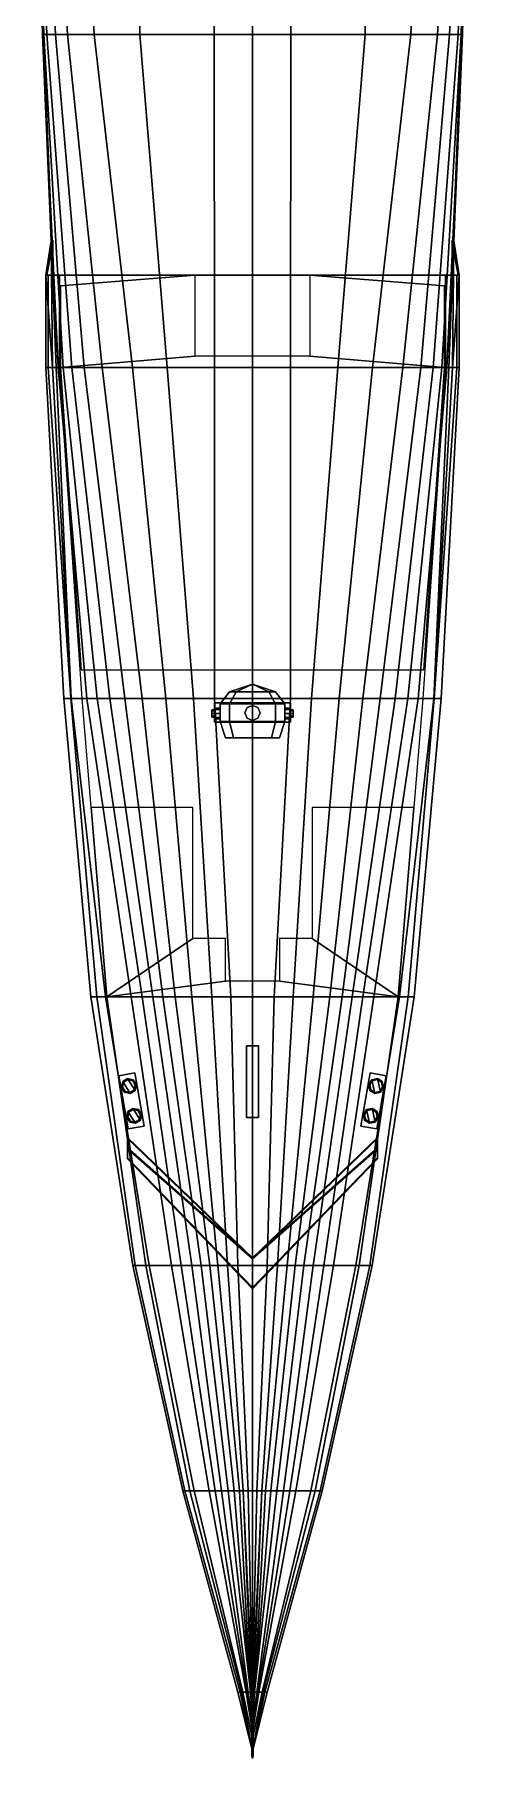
# Model space of a CAD drawing. Extents: x -4 to 4, y -37.4 to 37.8.
# Drawn here: x -4.03 to 4.03, y -37.42 to -5.53 of the extents above; entities that cross this region are included whole.
import ezdxf

# ---------------------------------------------------------------- set-up
doc = ezdxf.new("R2010")
doc.units = 0
doc.layers.get('0').update_dxf_attribs({"linetype": 'CONTINUOUS'})

msp = doc.modelspace()

# ---------------------------------------------------------------- linework, layer by layer
for points in [[(-3.95, 0.55, -0.61), (-3.64, -5.53, -0.61), (-3.8, -5.53), (-4.03, 0.55)], [(-4.03, 0.55), (-3.8, -5.53), (-3.86, -5.53, 0.61), (-4.03, 0.55, 0.61)], [(-4.03, 0.55, 0.61), (-3.86, -5.53, 0.61), (-3.88, -5.53, 1.22), (-4.03, 0.55, 1.22)], [(-4.03, 0.55, 1.22), (-3.88, -5.53, 1.22), (-3.88, -5.53, 1.65), (-4, 0.55, 1.65)], [(-4, 0.55, 1.65), (-3.88, -5.53, 1.65), (-3.86, -5.53, 1.71), (-3.98, 0.55, 1.71)], [(-3.78, 0.55, -1.23), (-3.42, -5.53, -1.23), (-3.64, -5.53, -0.61), (-3.95, 0.55, -0.61)], [(-3.26, 0.55, -1.82), (-2.93, -5.53, -1.82), (-3.42, -5.53, -1.23), (-3.78, 0.55, -1.23)], [(-2.15, 0.55, -2.23), (-2.08, -5.53, -2.23), (-2.93, -5.53, -1.82), (-3.26, 0.55, -1.82)], [(-0.71, 0.55, -2.49), (-0.71, -5.53, -2.53), (-2.08, -5.53, -2.23), (-2.15, 0.55, -2.23)], [(0, 0.55, -2.62), (0, -5.53, -2.62), (-0.71, -5.53, -2.53), (-0.71, 0.55, -2.49)], [(0.71, -5.53, -2.53), (0, -5.53, -2.62), (0, 0.55, -2.62), (0.71, 0.55, -2.49)], [(2.08, -5.53, -2.23), (0.71, -5.53, -2.53), (0.71, 0.55, -2.49), (2.15, 0.55, -2.23)], [(2.93, -5.53, -1.82), (2.08, -5.53, -2.23), (2.15, 0.55, -2.23), (3.26, 0.55, -1.82)], [(3.42, -5.53, -1.23), (2.93, -5.53, -1.82), (3.26, 0.55, -1.82), (3.78, 0.55, -1.23)], [(3.64, -5.53, -0.61), (3.42, -5.53, -1.23), (3.78, 0.55, -1.23), (3.95, 0.55, -0.61)], [(3.8, -5.53), (3.64, -5.53, -0.61), (3.95, 0.55, -0.61), (4.03, 0.55)], [(3.86, -5.53, 0.61), (3.8, -5.53), (4.03, 0.55), (4.03, 0.55, 0.61)], [(3.88, -5.53, 1.22), (3.86, -5.53, 0.61), (4.03, 0.55, 0.61), (4.03, 0.55, 1.22)], [(3.86, -5.53, 1.71), (3.88, -5.53, 1.65), (4, 0.55, 1.65), (3.98, 0.55, 1.71)], [(3.88, -5.53, 1.65), (3.88, -5.53, 1.22), (4.03, 0.55, 1.22), (4, 0.55, 1.65)], [(-3.88, -5.53, 1.65), (-3.88, -5.53, 1.22), (-3.59, -11.69, 1.22), (-3.724, -9.35, 1.65)], [(-3.88, -5.53, 1.22), (-3.86, -5.53, 0.61), (-3.5, -11.69, 0.61), (-3.59, -11.69, 1.22)], [(-3.88, -5.53, 1.65), (-3.724, -9.35, 1.65), (-3.704, -9.35, 1.71), (-3.86, -5.53, 1.71)], [(-3.86, -5.53, 0.61), (-3.8, -5.53), (-3.34, -11.69), (-3.5, -11.69, 0.61)], [(-3.8, -5.53), (-3.64, -5.53, -0.61), (-3.11, -11.69, -0.61), (-3.34, -11.69)], [(-3.64, -5.53, -0.61), (-3.42, -5.53, -1.23), (-2.78, -11.69, -1.23), (-3.11, -11.69, -0.61)], [(-3.42, -5.53, -1.23), (-2.93, -5.53, -1.82), (-2.22, -11.69, -1.82), (-2.78, -11.69, -1.23)], [(-2.93, -5.53, -1.82), (-2.08, -5.53, -2.23), (-1.58, -11.69, -2.23), (-2.22, -11.69, -1.82)], [(-2.08, -5.53, -2.23), (-0.71, -5.53, -2.53), (-0.7, -11.69, -2.53), (-1.58, -11.69, -2.23)], [(-0.71, -5.53, -2.53), (0, -5.53, -2.62), (0, -11.69, -2.62), (-0.7, -11.69, -2.53)], [(0, -11.69, -2.62), (0, -5.53, -2.62), (0.71, -5.53, -2.53), (0.7, -11.69, -2.53)], [(0.7, -11.69, -2.53), (0.71, -5.53, -2.53), (2.08, -5.53, -2.23), (1.58, -11.69, -2.23)], [(1.58, -11.69, -2.23), (2.08, -5.53, -2.23), (2.93, -5.53, -1.82), (2.22, -11.69, -1.82)], [(2.22, -11.69, -1.82), (2.93, -5.53, -1.82), (3.42, -5.53, -1.23), (2.78, -11.69, -1.23)], [(2.78, -11.69, -1.23), (3.42, -5.53, -1.23), (3.64, -5.53, -0.61), (3.11, -11.69, -0.61)], [(3.11, -11.69, -0.61), (3.64, -5.53, -0.61), (3.8, -5.53), (3.34, -11.69)], [(3.34, -11.69), (3.8, -5.53), (3.86, -5.53, 0.61), (3.5, -11.69, 0.61)], [(3.5, -11.69, 0.61), (3.86, -5.53, 0.61), (3.88, -5.53, 1.22), (3.59, -11.69, 1.22)], [(3.59, -11.69, 1.22), (3.88, -5.53, 1.22), (3.88, -5.53, 1.65), (3.724, -9.35, 1.65)], [(3.704, -9.35, 1.71), (3.724, -9.35, 1.65), (3.88, -5.53, 1.65), (3.86, -5.53, 1.71)], [(-3.724, -9.35, 1.65), (-3.82, -9.98, 3.13), (-3.82, -9.98, 3.13), (-3.704, -9.35, 1.71)], [(-3.724, -9.35, 1.65), (-3.7, -11.69, 2.45), (-3.7, -11.69, 2.45), (-3.82, -9.98, 3.13)], [(-3.704, -9.35, 1.71), (-3.82, -9.98, 3.13), (-3.8, -9.98, 3.13), (-3.684, -9.35, 1.71)], [(-3.684, -9.35, 1.71), (-3.684, -9.35, 1.71), (-3.8, -9.98, 3.13), (-3.684, -9.98, 1.71)], [(-3.724, -9.35, 1.65), (-3.59, -11.69, 1.22), (-3.59, -11.69, 1.22), (-3.628, -11.69, 1.65)], [(-3.628, -11.69, 1.65), (-3.7, -11.69, 2.45), (-3.7, -11.69, 2.45), (-3.724, -9.35, 1.65)], [(3.59, -11.69, 1.22), (3.59, -11.69, 1.22), (3.724, -9.35, 1.65), (3.628, -11.69, 1.65)], [(3.628, -11.69, 1.65), (3.628, -11.69, 1.65), (3.724, -9.35, 1.65), (3.7, -11.69, 2.45)], [(3.684, -9.35, 1.71), (3.8, -9.98, 3.13), (3.82, -9.98, 3.13), (3.704, -9.35, 1.71)], [(3.684, -9.98, 1.71), (3.8, -9.98, 3.13), (3.684, -9.35, 1.71)], [(3.724, -9.35, 1.65), (3.724, -9.35, 1.65), (3.82, -9.98, 3.13), (3.7, -11.69, 2.45)], [(3.82, -9.98, 3.13), (3.82, -9.98, 3.13), (3.724, -9.35, 1.65), (3.704, -9.35, 1.71)], [(-3.82, -9.98, 3.13), (-3.7, -11.69, 2.45), (-3.7, -11.69, 2.45), (-3.82, -11.69, 3.13)], [(-3.78, -11.69, 3.28), (-3.78, -9.98, 3.28), (-3.82, -9.98, 3.13), (-3.82, -11.69, 3.13)], [(-3.78, -9.98, 3.28), (-3.8, -9.98, 3.13), (-3.82, -9.98, 3.13), (-3.78, -9.98, 3.28)], [(3.8, -9.98, 3.13), (-3.8, -9.98, 3.13), (-3.78, -9.98, 3.28), (3.78, -9.98, 3.28)], [(-3.684, -9.98, 1.71), (-3.8, -9.98, 3.13), (-2, -9.98, 2.81), (-2, -9.98, 1.71)], [(-2, -9.98, 2.81), (-3.8, -9.98, 3.13), (3.8, -9.98, 3.13), (2, -9.98, 2.81)], [(-3.57, -11.69, 3.45), (-3.57, -9.98, 3.45), (-3.78, -9.98, 3.28), (-3.78, -11.69, 3.28)], [(3.78, -9.98, 3.28), (-3.78, -9.98, 3.28), (0, -9.98, 3.5), (3.57, -9.98, 3.45)], [(0, -9.98, 3.5), (-3.78, -9.98, 3.28), (-3.57, -9.98, 3.45), (0, -9.98, 3.5)], [(-3.55, -10.18, 3.45), (-1.06, -9.98, 3.485), (-3.57, -9.98, 3.45), (-3.57, -10.18, 3.45)], [(-1.06, -11.48, 3.485), (-1.06, -9.98, 3.485), (-3.55, -10.18, 3.45), (-3.55, -11.69, 3.45)], [(3.55, -11.69, 3.45), (3.55, -10.18, 3.45), (1.06, -9.98, 3.485), (1.06, -11.48, 3.485)], [(3.57, -10.18, 3.45), (3.57, -9.98, 3.45), (1.06, -9.98, 3.485), (3.55, -10.18, 3.45)], [(2, -9.98, 1.71), (2, -9.98, 2.81), (3.8, -9.98, 3.13), (3.684, -9.98, 1.71)], [(3.78, -11.69, 3.28), (3.78, -9.98, 3.28), (3.57, -9.98, 3.45), (3.57, -11.69, 3.45)], [(3.82, -9.98, 3.13), (3.82, -9.98, 3.13), (3.82, -11.69, 3.13), (3.7, -11.69, 2.45)], [(3.82, -11.69, 3.13), (3.82, -9.98, 3.13), (3.78, -9.98, 3.28), (3.78, -11.69, 3.28)], [(3.8, -9.98, 3.13), (3.78, -9.98, 3.28), (3.78, -9.98, 3.28), (3.82, -9.98, 3.13)], [(0, -11.69, 3.5), (0, -11.48, 3.5), (-1.06, -11.48, 3.485), (-3.55, -11.69, 3.45)], [(3.55, -11.69, 3.45), (1.06, -11.48, 3.485), (0, -11.48, 3.5), (0, -11.69, 3.5)], [(-3.82, -11.69, 3.13), (-3.7, -11.69, 2.45), (-3.35, -17.81, 2.45), (-3.49, -17.81, 3.19)], [(-3.78, -11.69, 3.28), (-3.82, -11.69, 3.13), (-3.49, -17.81, 3.19), (-3.36, -17.81, 3.38)], [(-3.57, -11.69, 3.45), (-3.78, -11.69, 3.28), (-3.36, -17.81, 3.38), (-3.15, -17.81, 3.45)], [(-3.7, -11.69, 2.45), (-3.628, -11.69, 1.65), (-3.35, -17.81, 2.45)], [(-3.628, -11.69, 1.65), (-3.59, -11.69, 1.22), (-3.06, -17.81, 1.22), (-3.35, -17.81, 2.45)], [(-3.59, -11.69, 1.22), (-3.5, -11.69, 0.61), (-2.87, -17.81, 0.61), (-3.06, -17.81, 1.22)], [(0, -17.28, 3.5), (0, -11.69, 3.5), (-3.55, -11.69, 3.45), (-3.166, -17.28, 3.45)], [(-3.5, -11.69, 0.61), (-3.34, -11.69), (-2.64, -17.81), (-2.87, -17.81, 0.61)], [(-3.34, -11.69), (-3.11, -11.69, -0.61), (-2.36, -17.81, -0.61), (-2.64, -17.81)], [(-3.11, -11.69, -0.61), (-2.78, -11.69, -1.23), (-2.04, -17.81, -1.23), (-2.36, -17.81, -0.61)], [(-2.78, -11.69, -1.23), (-2.22, -11.69, -1.82), (-1.6, -17.81, -1.82), (-2.04, -17.81, -1.23)], [(-2.22, -11.69, -1.82), (-1.58, -11.69, -2.23), (-1.09, -17.81, -2.23), (-1.6, -17.81, -1.82)], [(-1.58, -11.69, -2.23), (-0.7, -11.69, -2.53), (-0.7, -17.81, -2.43), (-1.09, -17.81, -2.23)], [(-0.7, -11.69, -2.53), (0, -11.69, -2.62), (0, -17.81, -2.62), (-0.7, -17.81, -2.43)], [(0, -17.81, -2.62), (0, -11.69, -2.62), (0.7, -11.69, -2.53), (0.7, -17.81, -2.43)], [(3.166, -17.28, 3.45), (3.55, -11.69, 3.45), (0, -11.69, 3.5), (0, -17.28, 3.5)], [(0.7, -17.81, -2.43), (0.7, -11.69, -2.53), (1.58, -11.69, -2.23), (1.09, -17.81, -2.23)], [(1.09, -17.81, -2.23), (1.58, -11.69, -2.23), (2.22, -11.69, -1.82), (1.6, -17.81, -1.82)], [(1.6, -17.81, -1.82), (2.22, -11.69, -1.82), (2.78, -11.69, -1.23), (2.04, -17.81, -1.23)], [(2.04, -17.81, -1.23), (2.78, -11.69, -1.23), (3.11, -11.69, -0.61), (2.36, -17.81, -0.61)], [(2.36, -17.81, -0.61), (3.11, -11.69, -0.61), (3.34, -11.69), (2.64, -17.81)], [(2.64, -17.81), (3.34, -11.69), (3.5, -11.69, 0.61), (2.87, -17.81, 0.61)], [(2.87, -17.81, 0.61), (3.5, -11.69, 0.61), (3.59, -11.69, 1.22), (3.06, -17.81, 1.22)], [(3.06, -17.81, 1.22), (3.59, -11.69, 1.22), (3.628, -11.69, 1.65), (3.35, -17.81, 2.45)], [(3.36, -17.81, 3.38), (3.78, -11.69, 3.28), (3.57, -11.69, 3.45), (3.15, -17.81, 3.45)], [(3.35, -17.81, 2.45), (3.628, -11.69, 1.65), (3.7, -11.69, 2.45), (3.35, -17.81, 2.45)], [(3.35, -17.81, 2.45), (3.7, -11.69, 2.45), (3.82, -11.69, 3.13), (3.49, -17.81, 3.19)], [(3.49, -17.81, 3.19), (3.82, -11.69, 3.13), (3.78, -11.69, 3.28), (3.36, -17.81, 3.38)], [(-3.35, -17.81, 2.45), (-2.72, -23.33, 2.45), (-2.99, -23.33, 3.23), (-3.49, -17.81, 3.19)], [(-3.49, -17.81, 3.19), (-2.99, -23.33, 3.23), (-2.88, -23.33, 3.38), (-3.36, -17.81, 3.38)], [(-3.36, -17.81, 3.38), (-2.88, -23.33, 3.38), (-2.69, -23.33, 3.46), (-3.15, -17.81, 3.45)], [(-3.06, -17.81, 1.22), (-2.24, -23.33, 1.22), (-2.72, -23.33, 2.45), (-3.35, -17.81, 2.45)], [(-2.87, -17.81, 0.61), (-2.04, -23.33, 0.61), (-2.24, -23.33, 1.22), (-3.06, -17.81, 1.22)], [(-2.64, -17.81), (-1.84, -23.33), (-2.04, -23.33, 0.61), (-2.87, -17.81, 0.61)], [(-2.36, -17.81, -0.61), (-1.66, -23.33, -0.61), (-1.84, -23.33), (-2.64, -17.81)], [(-2.04, -17.81, -1.23), (-1.43, -23.33, -1.23), (-1.66, -23.33, -0.61), (-2.36, -17.81, -0.61)], [(-1.6, -17.81, -1.82), (-1.12, -23.33, -1.82), (-1.43, -23.33, -1.23), (-2.04, -17.81, -1.23)], [(-1.09, -17.81, -2.23), (-0.75, -23.33, -2.23), (-1.12, -23.33, -1.82), (-1.6, -17.81, -1.82)], [(-0.7, -17.81, -2.43), (-0.4, -23.33, -2.43), (-0.75, -23.33, -2.23), (-1.09, -17.81, -2.23)], [(0, -17.81, -2.62), (0, -23.33, -2.62), (-0.4, -23.33, -2.43), (-0.7, -17.81, -2.43)], [(-0.424, -17.69, 11.72), (-0.6, -17.91, 11.72), (-0.424, -17.91, 12.144), (-0.3, -17.69, 12.02)], [(-0.3, -17.69, 11.42), (-0.424, -17.91, 11.296), (-0.6, -17.91, 11.72), (-0.424, -17.69, 11.72)], [(0, -17.55, 11.72), (-0.424, -17.69, 11.72), (-0.3, -17.69, 12.02), (0, -17.55, 11.72)], [(0, -17.55, 11.72), (-0.3, -17.69, 11.42), (-0.424, -17.69, 11.72), (0, -17.55, 11.72)], [(0, -17.69, 11.296), (0, -17.91, 11.12), (-0.424, -17.91, 11.296), (-0.3, -17.69, 11.42)], [(-0.3, -17.69, 12.02), (-0.424, -17.91, 12.144), (0, -17.91, 12.32), (0, -17.69, 12.144)], [(0, -17.55, 11.72), (-0.3, -17.69, 12.02), (0, -17.69, 12.144), (0, -17.55, 11.72)], [(0, -17.55, 11.72), (0, -17.69, 11.296), (-0.3, -17.69, 11.42), (0, -17.55, 11.72)], [(0, -17.55, 11.72), (0.3, -17.69, 12.02), (0.424, -17.69, 11.72), (0, -17.55, 11.72)], [(0, -17.55, 11.72), (0, -17.69, 12.144), (0.3, -17.69, 12.02), (0, -17.55, 11.72)], [(0, -17.55, 11.72), (0.3, -17.69, 11.42), (0, -17.69, 11.296), (0, -17.55, 11.72)], [(0, -17.55, 11.72), (0.424, -17.69, 11.72), (0.3, -17.69, 11.42), (0, -17.55, 11.72)], [(0.3, -17.69, 11.42), (0.424, -17.91, 11.296), (0, -17.91, 11.12), (0, -17.69, 11.296)], [(0, -17.69, 12.144), (0, -17.91, 12.32), (0.424, -17.91, 12.144), (0.3, -17.69, 12.02)], [(0.4, -23.33, -2.43), (0, -23.33, -2.62), (0, -17.81, -2.62), (0.7, -17.81, -2.43)], [(0.3, -17.69, 12.02), (0.424, -17.91, 12.144), (0.6, -17.91, 11.72), (0.424, -17.69, 11.72)], [(0.424, -17.69, 11.72), (0.6, -17.91, 11.72), (0.424, -17.91, 11.296), (0.3, -17.69, 11.42)], [(0.75, -23.33, -2.23), (0.4, -23.33, -2.43), (0.7, -17.81, -2.43), (1.09, -17.81, -2.23)], [(1.12, -23.33, -1.82), (0.75, -23.33, -2.23), (1.09, -17.81, -2.23), (1.6, -17.81, -1.82)], [(1.43, -23.33, -1.23), (1.12, -23.33, -1.82), (1.6, -17.81, -1.82), (2.04, -17.81, -1.23)], [(1.66, -23.33, -0.61), (1.43, -23.33, -1.23), (2.04, -17.81, -1.23), (2.36, -17.81, -0.61)], [(1.84, -23.33), (1.66, -23.33, -0.61), (2.36, -17.81, -0.61), (2.64, -17.81)], [(2.04, -23.33, 0.61), (1.84, -23.33), (2.64, -17.81), (2.87, -17.81, 0.61)], [(2.24, -23.33, 1.22), (2.04, -23.33, 0.61), (2.87, -17.81, 0.61), (3.06, -17.81, 1.22)], [(2.72, -23.33, 2.45), (2.24, -23.33, 1.22), (3.06, -17.81, 1.22), (3.35, -17.81, 2.45)], [(2.69, -23.33, 3.46), (2.88, -23.33, 3.38), (3.36, -17.81, 3.38), (3.15, -17.81, 3.45)], [(2.99, -23.33, 3.23), (2.72, -23.33, 2.45), (3.35, -17.81, 2.45), (3.49, -17.81, 3.19)], [(2.88, -23.33, 3.38), (2.99, -23.33, 3.23), (3.49, -17.81, 3.19), (3.36, -17.81, 3.38)], [(-0.7, -18.041, 11.769), (-0.7, -18.02, 11.72), (-0.75, -18.02, 11.72), (-0.75, -18.041, 11.769)], [(-0.7, -18.02, 11.72), (-0.7, -18.041, 11.671), (-0.75, -18.041, 11.671), (-0.75, -18.02, 11.72)], [(-0.75, -18.09, 11.79), (-0.75, -18.041, 11.769), (-0.75, -18.02, 11.72), (-0.75, -18.139, 11.769)], [(-0.75, -18.139, 11.769), (-0.75, -18.02, 11.72), (-0.75, -18.041, 11.671), (-0.75, -18.16, 11.72)], [(-0.7, -18.09, 11.79), (-0.7, -18.041, 11.769), (-0.75, -18.041, 11.769), (-0.75, -18.09, 11.79)], [(-0.7, -18.041, 11.671), (-0.7, -18.09, 11.65), (-0.75, -18.09, 11.65), (-0.75, -18.041, 11.671)], [(-0.75, -18.16, 11.72), (-0.75, -18.041, 11.671), (-0.75, -18.09, 11.65), (-0.75, -18.139, 11.671)], [(-0.7, -18.139, 11.769), (-0.7, -18.09, 11.79), (-0.75, -18.09, 11.79), (-0.75, -18.139, 11.769)], [(-0.7, -18.09, 11.65), (-0.7, -18.139, 11.671), (-0.75, -18.139, 11.671), (-0.75, -18.09, 11.65)], [(-0.7, -18.16, 11.72), (-0.7, -18.139, 11.769), (-0.75, -18.139, 11.769), (-0.75, -18.16, 11.72)], [(-0.7, -18.139, 11.671), (-0.7, -18.16, 11.72), (-0.75, -18.16, 11.72), (-0.75, -18.139, 11.671)], [(-0.6, -17.99, 11.72), (-0.6, -17.89, 10.88), (-0.7, -17.89, 10.78), (-0.7, -17.99, 11.72)], [(-0.7, -17.99, 11.72), (-0.7, -17.89, 10.78), (-0.7, -18.25, 10.78), (-0.7, -18.19, 11.72)], [(0.7, -17.89, 10.78), (-0.7, -17.89, 10.78), (-0.6, -17.89, 10.88), (0.6, -17.89, 10.88)], [(-0.6, -18.019, 11.791), (-0.6, -17.99, 11.72), (-0.7, -17.99, 11.72), (-0.7, -18.019, 11.791)], [(-0.7, -18.019, 11.791), (-0.7, -17.99, 11.72), (-0.7, -18.02, 11.72), (-0.7, -18.041, 11.769)], [(-0.6, -18.09, 11.82), (-0.6, -18.019, 11.791), (-0.7, -18.019, 11.791), (-0.7, -18.09, 11.82)], [(-0.7, -18.09, 11.82), (-0.7, -18.019, 11.791), (-0.7, -18.041, 11.769), (-0.7, -18.09, 11.79)], [(-0.6, -18.161, 11.791), (-0.6, -18.09, 11.82), (-0.7, -18.09, 11.82), (-0.7, -18.161, 11.791)], [(-0.7, -18.161, 11.791), (-0.7, -18.09, 11.82), (-0.7, -18.09, 11.79), (-0.7, -18.139, 11.769)], [(-0.7, -18.19, 11.72), (-0.7, -18.161, 11.791), (-0.7, -18.139, 11.769), (-0.7, -18.16, 11.72)], [(-0.6, -18.19, 11.72), (-0.6, -18.161, 11.791), (-0.7, -18.161, 11.791), (-0.7, -18.19, 11.72)], [(-0.6, -18.25, 10.88), (-0.6, -17.89, 10.88), (-0.6, -17.99, 11.72), (-0.6, -18.19, 11.72)], [(0.6, -17.89, 10.88), (-0.6, -17.89, 10.88), (-0.6, -18.25, 10.88), (0.6, -18.25, 10.88)], [(-0.424, -18.24, 11.296), (-0.6, -18.24, 11.72), (-0.6, -17.91, 11.72), (-0.424, -17.91, 11.296)], [(-0.6, -18.24, 11.72), (-0.424, -18.24, 12.144), (-0.424, -17.91, 12.144), (-0.6, -17.91, 11.72)], [(0, -18.24, 11.12), (-0.424, -18.24, 11.296), (-0.424, -17.91, 11.296), (0, -17.91, 11.12)], [(-0.424, -18.24, 12.144), (0, -18.24, 12.32), (0, -17.91, 12.32), (-0.424, -17.91, 12.144)], [(-0.099, -17.981, 10.38), (-0.14, -18.08, 10.38), (-0.14, -18.08, 10.78), (-0.099, -17.981, 10.78)], [(-0.14, -18.08, 10.38), (-0.099, -18.179, 10.38), (-0.099, -18.179, 10.78), (-0.14, -18.08, 10.78)], [(0, -17.94, 10.38), (-0.099, -17.981, 10.38), (-0.099, -17.981, 10.78), (0, -17.94, 10.78)], [(0.424, -18.24, 11.296), (0, -18.24, 11.12), (0, -17.91, 11.12), (0.424, -17.91, 11.296)], [(0, -18.24, 12.32), (0.424, -18.24, 12.144), (0.424, -17.91, 12.144), (0, -17.91, 12.32)], [(0.099, -17.981, 10.38), (0, -17.94, 10.38), (0, -17.94, 10.78), (0.099, -17.981, 10.78)], [(0.14, -18.08, 10.38), (0.099, -17.981, 10.38), (0.099, -17.981, 10.78), (0.14, -18.08, 10.78)], [(0.099, -18.179, 10.38), (0.14, -18.08, 10.38), (0.14, -18.08, 10.78), (0.099, -18.179, 10.78)], [(0.6, -18.24, 11.72), (0.424, -18.24, 11.296), (0.424, -17.91, 11.296), (0.6, -17.91, 11.72)], [(0.424, -18.24, 12.144), (0.6, -18.24, 11.72), (0.6, -17.91, 11.72), (0.424, -17.91, 12.144)], [(0.6, -17.89, 10.88), (0.6, -18.25, 10.88), (0.6, -18.19, 11.72), (0.6, -17.99, 11.72)], [(0.7, -17.99, 11.72), (0.7, -17.89, 10.78), (0.6, -17.89, 10.88), (0.6, -17.99, 11.72)], [(0.6, -17.99, 11.72), (0.6, -18.019, 11.791), (0.7, -18.019, 11.791), (0.7, -17.99, 11.72)], [(0.6, -18.019, 11.791), (0.6, -18.09, 11.82), (0.7, -18.09, 11.82), (0.7, -18.019, 11.791)], [(0.6, -18.09, 11.82), (0.6, -18.161, 11.791), (0.7, -18.161, 11.791), (0.7, -18.09, 11.82)], [(0.6, -18.161, 11.791), (0.6, -18.19, 11.72), (0.7, -18.19, 11.72), (0.7, -18.161, 11.791)], [(0.7, -18.19, 11.72), (0.7, -18.25, 10.78), (0.7, -17.89, 10.78), (0.7, -17.99, 11.72)], [(0.7, -17.99, 11.72), (0.7, -18.019, 11.791), (0.7, -18.041, 11.769), (0.7, -18.02, 11.72)], [(0.7, -18.019, 11.791), (0.7, -18.09, 11.82), (0.7, -18.09, 11.79), (0.7, -18.041, 11.769)], [(0.7, -18.041, 11.671), (0.7, -18.02, 11.72), (0.75, -18.02, 11.72), (0.75, -18.041, 11.671)], [(0.7, -18.02, 11.72), (0.7, -18.041, 11.769), (0.75, -18.041, 11.769), (0.75, -18.02, 11.72)], [(0.7, -18.09, 11.65), (0.7, -18.041, 11.671), (0.75, -18.041, 11.671), (0.75, -18.09, 11.65)], [(0.7, -18.041, 11.769), (0.7, -18.09, 11.79), (0.75, -18.09, 11.79), (0.75, -18.041, 11.769)], [(0.7, -18.09, 11.82), (0.7, -18.161, 11.791), (0.7, -18.139, 11.769), (0.7, -18.09, 11.79)], [(0.7, -18.139, 11.671), (0.7, -18.09, 11.65), (0.75, -18.09, 11.65), (0.75, -18.139, 11.671)], [(0.7, -18.09, 11.79), (0.7, -18.139, 11.769), (0.75, -18.139, 11.769), (0.75, -18.09, 11.79)], [(0.7, -18.161, 11.791), (0.7, -18.19, 11.72), (0.7, -18.16, 11.72), (0.7, -18.139, 11.769)], [(0.7, -18.16, 11.72), (0.7, -18.139, 11.671), (0.75, -18.139, 11.671), (0.75, -18.16, 11.72)], [(0.7, -18.139, 11.769), (0.7, -18.16, 11.72), (0.75, -18.16, 11.72), (0.75, -18.139, 11.769)], [(0.75, -18.02, 11.72), (0.75, -18.139, 11.671), (0.75, -18.09, 11.65), (0.75, -18.041, 11.671)], [(0.75, -18.041, 11.769), (0.75, -18.16, 11.72), (0.75, -18.139, 11.671), (0.75, -18.02, 11.72)], [(0.75, -18.09, 11.79), (0.75, -18.139, 11.769), (0.75, -18.16, 11.72), (0.75, -18.041, 11.769)], [(-0.7, -18.19, 11.72), (-0.7, -18.25, 10.78), (-0.6, -18.25, 10.88), (-0.6, -18.19, 11.72)], [(0.6, -18.25, 10.88), (-0.6, -18.25, 10.88), (-0.7, -18.25, 10.78), (0.7, -18.25, 10.78)], [(-0.424, -18.24, 12.144), (-0.6, -18.24, 11.72), (-0.5, -18.54, 11.72), (-0.354, -18.54, 12.074)], [(-0.6, -18.24, 11.72), (-0.424, -18.24, 11.296), (-0.354, -18.54, 11.366), (-0.5, -18.54, 11.72)], [(-0.424, -18.24, 11.296), (0, -18.24, 11.12), (0, -18.54, 11.22), (-0.354, -18.54, 11.366)], [(0, -18.24, 12.32), (-0.424, -18.24, 12.144), (-0.354, -18.54, 12.074), (0, -18.54, 12.22)], [(-0.099, -18.179, 10.38), (0, -18.22, 10.38), (0, -18.22, 10.78), (-0.099, -18.179, 10.78)], [(0, -18.22, 10.38), (0.099, -18.179, 10.38), (0.099, -18.179, 10.78), (0, -18.22, 10.78)], [(0, -18.24, 11.12), (0.424, -18.24, 11.296), (0.354, -18.54, 11.366), (0, -18.54, 11.22)], [(0.424, -18.24, 12.144), (0, -18.24, 12.32), (0, -18.54, 12.22), (0.354, -18.54, 12.074)], [(0.6, -18.24, 11.72), (0.424, -18.24, 12.144), (0.354, -18.54, 12.074), (0.5, -18.54, 11.72)], [(0.424, -18.24, 11.296), (0.6, -18.24, 11.72), (0.5, -18.54, 11.72), (0.354, -18.54, 11.366)], [(0.6, -18.19, 11.72), (0.6, -18.25, 10.88), (0.7, -18.25, 10.78), (0.7, -18.19, 11.72)], [(0.354, -18.54, 11.366), (-0.5, -18.54, 11.72), (-0.354, -18.54, 11.366), (0, -18.54, 11.22)], [(0.5, -18.54, 11.72), (-0.354, -18.54, 12.074), (-0.5, -18.54, 11.72), (0.354, -18.54, 11.366)], [(0.354, -18.54, 12.074), (0, -18.54, 12.22), (-0.354, -18.54, 12.074), (0.5, -18.54, 11.72)], [(-2.982, -19.83, 3.45), (-2.69, -23.33, 3.46), (-1.1, -22.25, 3.482), (-1.1, -19.83, 3.482)], [(1.1, -19.83, 3.482), (1.1, -22.25, 3.482), (2.69, -23.33, 3.46), (2.982, -19.83, 3.454)], [(-1.1, -22.25, 3.482), (-2.69, -23.33, 3.46), (-0.5, -23.04, 3.492), (-0.5, -22.25, 3.492)], [(0.5, -22.25, 3.492), (0.5, -23.04, 3.492), (2.69, -23.33, 3.46), (1.1, -22.25, 3.482)], [(-0.5, -23.04, 3.492), (-2.69, -23.33, 3.46), (0, -23.33, 3.5), (0, -23.04, 3.5)], [(0, -23.04, 3.5), (0, -23.33, 3.5), (2.69, -23.33, 3.46), (0.5, -23.04, 3.492)], [(-2.99, -23.33, 3.23), (-2.72, -23.33, 2.45), (-1.91, -28.3, 2.45), (-2.21, -28.3, 3.3)], [(-2.88, -23.33, 3.38), (-2.99, -23.33, 3.23), (-2.21, -28.3, 3.3), (-2.17, -28.3, 3.38)], [(-2.69, -23.33, 3.46), (-2.88, -23.33, 3.38), (-2.17, -28.3, 3.38), (-1.97, -28.3, 3.46)], [(-2.72, -23.33, 2.45), (-2.24, -23.33, 1.22), (-1.5, -28.3, 1.22), (-1.91, -28.3, 2.45)], [(0, -28.3, 3.5), (0, -23.33, 3.5), (-2.69, -23.33, 3.46), (-1.97, -28.3, 3.46)], [(-2.24, -23.33, 1.22), (-2.04, -23.33, 0.61), (-1.32, -28.3, 0.61), (-1.5, -28.3, 1.22)], [(-2.04, -23.33, 0.61), (-1.84, -23.33), (-1.12, -28.3), (-1.32, -28.3, 0.61)], [(-1.84, -23.33), (-1.66, -23.33, -0.61), (-0.95, -28.3, -0.61), (-1.12, -28.3)], [(-1.66, -23.33, -0.61), (-1.43, -23.33, -1.23), (-0.79, -28.3, -1.23), (-0.95, -28.3, -0.61)], [(-1.43, -23.33, -1.23), (-1.12, -23.33, -1.82), (-0.64, -28.3, -1.82), (-0.79, -28.3, -1.23)], [(-1.12, -23.33, -1.82), (-0.75, -23.33, -2.23), (-0.46, -28.3, -2.23), (-0.64, -28.3, -1.82)], [(-0.75, -23.33, -2.23), (-0.4, -23.33, -2.43), (-0.27, -28.3, -2.43), (-0.46, -28.3, -2.23)], [(-0.4, -23.33, -2.43), (0, -23.33, -2.62), (0, -28.3, -2.62), (-0.27, -28.3, -2.43)], [(0, -28.3, -2.62), (0, -23.33, -2.62), (0.4, -23.33, -2.43), (0.27, -28.3, -2.43)], [(1.97, -28.3, 3.46), (2.69, -23.33, 3.46), (0, -23.33, 3.5), (0, -28.3, 3.5)], [(0.27, -28.3, -2.43), (0.4, -23.33, -2.43), (0.75, -23.33, -2.23), (0.46, -28.3, -2.23)], [(0.46, -28.3, -2.23), (0.75, -23.33, -2.23), (1.12, -23.33, -1.82), (0.64, -28.3, -1.82)], [(0.64, -28.3, -1.82), (1.12, -23.33, -1.82), (1.43, -23.33, -1.23), (0.79, -28.3, -1.23)], [(0.79, -28.3, -1.23), (1.43, -23.33, -1.23), (1.66, -23.33, -0.61), (0.95, -28.3, -0.61)], [(0.95, -28.3, -0.61), (1.66, -23.33, -0.61), (1.84, -23.33), (1.12, -28.3)], [(1.12, -28.3), (1.84, -23.33), (2.04, -23.33, 0.61), (1.32, -28.3, 0.61)], [(1.32, -28.3, 0.61), (2.04, -23.33, 0.61), (2.24, -23.33, 1.22), (1.5, -28.3, 1.22)], [(1.5, -28.3, 1.22), (2.24, -23.33, 1.22), (2.72, -23.33, 2.45), (1.91, -28.3, 2.45)], [(1.91, -28.3, 2.45), (2.72, -23.33, 2.45), (2.99, -23.33, 3.23), (2.21, -28.3, 3.3)], [(2.17, -28.3, 3.38), (2.88, -23.33, 3.38), (2.69, -23.33, 3.46), (1.97, -28.3, 3.46)], [(2.21, -28.3, 3.3), (2.99, -23.33, 3.23), (2.88, -23.33, 3.38), (2.17, -28.3, 3.38)], [(-0.11, -24.24, -3.2), (-0.11, -25.56, -3.2), (-0.11, -25.56, -2.558), (-0.11, -24.24, -2.558)], [(0.11, -24.24, -2.558), (0.11, -24.24, -3.2), (-0.11, -24.24, -3.2), (0, -24.24, -2.62)], [(0.11, -24.24, -3.2), (0.11, -25.56, -3.2), (-0.11, -25.56, -3.2), (-0.11, -24.24, -3.2)], [(-0.11, -24.24, -3.2), (-0.11, -24.24, -3.2), (-0.11, -24.24, -2.558), (0, -24.24, -2.62)], [(0.11, -25.56, -2.558), (0.11, -25.56, -3.2), (0.11, -24.24, -3.2), (0.11, -24.24, -2.558)], [(-2.175, -24.738, 3.58), (-2.175, -24.738, 3.46), (-2.47, -24.79, 3.46), (-2.47, -24.79, 3.58)], [(-2.175, -24.738, 3.46), (-2.001, -25.723, 3.46), (-2.296, -25.775, 3.46), (-2.47, -24.79, 3.46)], [(-2.47, -24.79, 3.58), (-2.296, -25.775, 3.58), (-2.001, -25.723, 3.58), (-2.175, -24.738, 3.58)], [(-2.47, -24.79, 3.46), (-2.296, -25.775, 3.46), (-2.296, -25.775, 3.58), (-2.47, -24.79, 3.58)], [(-2.169, -25.061, 3.99), (-2.308, -24.843, 3.99), (-2.399, -24.9, 3.99), (-2.26, -25.118, 3.99)], [(-2.308, -24.843, 3.95), (-2.399, -24.9, 3.95), (-2.399, -24.9, 3.99), (-2.308, -24.843, 3.99)], [(-2.305, -24.862, 3.58), (-2.382, -24.912, 3.58), (-2.382, -24.912, 3.95), (-2.305, -24.862, 3.95)], [(-2.146, -24.956, 3.99), (-2.204, -24.866, 3.99), (-2.308, -24.843, 3.99), (-2.169, -25.061, 3.99)], [(-2.204, -24.866, 3.95), (-2.308, -24.843, 3.95), (-2.308, -24.843, 3.99), (-2.204, -24.866, 3.99)], [(-2.215, -24.882, 3.58), (-2.305, -24.862, 3.58), (-2.305, -24.862, 3.95), (-2.215, -24.882, 3.95)], [(-2.146, -24.956, 3.95), (-2.204, -24.866, 3.95), (-2.204, -24.866, 3.99), (-2.146, -24.956, 3.99)], [(-2.001, -25.723, 3.58), (-2.001, -25.723, 3.46), (-2.175, -24.738, 3.46), (-2.175, -24.738, 3.58)], [(2.175, -24.738, 3.46), (2.001, -25.723, 3.46), (2.001, -25.723, 3.58), (2.175, -24.738, 3.58)], [(2.175, -24.738, 3.58), (2.001, -25.723, 3.58), (2.296, -25.775, 3.58), (2.47, -24.79, 3.58)], [(2.47, -24.79, 3.46), (2.296, -25.775, 3.46), (2.001, -25.723, 3.46), (2.175, -24.738, 3.46)], [(2.26, -25.118, 3.99), (2.204, -24.866, 3.99), (2.146, -24.956, 3.99), (2.169, -25.061, 3.99)], [(2.204, -24.866, 3.95), (2.146, -24.956, 3.95), (2.146, -24.956, 3.99), (2.204, -24.866, 3.99)], [(2.47, -24.79, 3.58), (2.47, -24.79, 3.46), (2.175, -24.738, 3.46), (2.175, -24.738, 3.58)], [(2.364, -25.095, 3.99), (2.308, -24.843, 3.99), (2.204, -24.866, 3.99), (2.26, -25.118, 3.99)], [(2.308, -24.843, 3.95), (2.204, -24.866, 3.95), (2.204, -24.866, 3.99), (2.308, -24.843, 3.99)], [(2.305, -24.862, 3.58), (2.215, -24.882, 3.58), (2.215, -24.882, 3.95), (2.305, -24.862, 3.95)], [(2.296, -25.775, 3.58), (2.296, -25.775, 3.46), (2.47, -24.79, 3.46), (2.47, -24.79, 3.58)], [(2.382, -24.912, 3.58), (2.305, -24.862, 3.58), (2.305, -24.862, 3.95), (2.382, -24.912, 3.95)], [(2.422, -25.005, 3.99), (2.399, -24.9, 3.99), (2.308, -24.843, 3.99), (2.364, -25.095, 3.99)], [(2.399, -24.9, 3.95), (2.308, -24.843, 3.95), (2.308, -24.843, 3.99), (2.399, -24.9, 3.99)], [(-2.26, -25.118, 3.99), (-2.399, -24.9, 3.99), (-2.422, -25.005, 3.99), (-2.364, -25.095, 3.99)], [(-2.399, -24.9, 3.95), (-2.422, -25.005, 3.95), (-2.422, -25.005, 3.99), (-2.399, -24.9, 3.99)], [(-2.422, -25.005, 3.95), (-2.364, -25.095, 3.95), (-2.364, -25.095, 3.99), (-2.422, -25.005, 3.99)], [(-2.382, -24.912, 3.58), (-2.402, -25.001, 3.58), (-2.402, -25.001, 3.95), (-2.382, -24.912, 3.95)], [(-2.402, -25.001, 3.58), (-2.353, -25.079, 3.58), (-2.353, -25.079, 3.95), (-2.402, -25.001, 3.95)], [(-2.364, -25.095, 3.95), (-2.26, -25.118, 3.95), (-2.26, -25.118, 3.99), (-2.364, -25.095, 3.99)], [(-2.353, -25.079, 3.58), (-2.263, -25.099, 3.58), (-2.263, -25.099, 3.95), (-2.353, -25.079, 3.95)], [(-2.263, -25.099, 3.58), (-2.186, -25.049, 3.58), (-2.186, -25.049, 3.95), (-2.263, -25.099, 3.95)], [(-2.26, -25.118, 3.95), (-2.169, -25.061, 3.95), (-2.169, -25.061, 3.99), (-2.26, -25.118, 3.99)], [(-2.166, -24.96, 3.58), (-2.215, -24.882, 3.58), (-2.215, -24.882, 3.95), (-2.166, -24.96, 3.95)], [(-2.186, -25.049, 3.58), (-2.166, -24.96, 3.58), (-2.166, -24.96, 3.95), (-2.186, -25.049, 3.95)], [(-2.169, -25.061, 3.95), (-2.146, -24.956, 3.95), (-2.146, -24.956, 3.99), (-2.169, -25.061, 3.99)], [(2.146, -24.956, 3.95), (2.169, -25.061, 3.95), (2.169, -25.061, 3.99), (2.146, -24.956, 3.99)], [(2.215, -24.882, 3.58), (2.166, -24.96, 3.58), (2.166, -24.96, 3.95), (2.215, -24.882, 3.95)], [(2.166, -24.96, 3.58), (2.186, -25.049, 3.58), (2.186, -25.049, 3.95), (2.166, -24.96, 3.95)], [(2.169, -25.061, 3.95), (2.26, -25.118, 3.95), (2.26, -25.118, 3.99), (2.169, -25.061, 3.99)], [(2.186, -25.049, 3.58), (2.263, -25.099, 3.58), (2.263, -25.099, 3.95), (2.186, -25.049, 3.95)], [(2.26, -25.118, 3.95), (2.364, -25.095, 3.95), (2.364, -25.095, 3.99), (2.26, -25.118, 3.99)], [(2.263, -25.099, 3.58), (2.353, -25.079, 3.58), (2.353, -25.079, 3.95), (2.263, -25.099, 3.95)], [(2.353, -25.079, 3.58), (2.402, -25.001, 3.58), (2.402, -25.001, 3.95), (2.353, -25.079, 3.95)], [(2.364, -25.095, 3.95), (2.422, -25.005, 3.95), (2.422, -25.005, 3.99), (2.364, -25.095, 3.99)], [(2.402, -25.001, 3.58), (2.382, -24.912, 3.58), (2.382, -24.912, 3.95), (2.402, -25.001, 3.95)], [(2.422, -25.005, 3.95), (2.399, -24.9, 3.95), (2.399, -24.9, 3.99), (2.422, -25.005, 3.99)], [(-2.302, -25.452, 3.95), (-2.325, -25.556, 3.95), (-2.325, -25.556, 3.99), (-2.302, -25.452, 3.99)], [(-2.163, -25.67, 3.99), (-2.302, -25.452, 3.99), (-2.325, -25.556, 3.99), (-2.267, -25.647, 3.99)], [(-2.285, -25.463, 3.58), (-2.305, -25.553, 3.58), (-2.305, -25.553, 3.95), (-2.285, -25.463, 3.95)], [(-2.211, -25.394, 3.95), (-2.302, -25.452, 3.95), (-2.302, -25.452, 3.99), (-2.211, -25.394, 3.99)], [(-2.072, -25.612, 3.99), (-2.211, -25.394, 3.99), (-2.302, -25.452, 3.99), (-2.163, -25.67, 3.99)], [(-2.208, -25.414, 3.58), (-2.285, -25.463, 3.58), (-2.285, -25.463, 3.95), (-2.208, -25.414, 3.95)], [(-2.107, -25.417, 3.95), (-2.211, -25.394, 3.95), (-2.211, -25.394, 3.99), (-2.107, -25.417, 3.99)], [(-2.049, -25.508, 3.99), (-2.107, -25.417, 3.99), (-2.211, -25.394, 3.99), (-2.072, -25.612, 3.99)], [(-2.118, -25.434, 3.58), (-2.208, -25.414, 3.58), (-2.208, -25.414, 3.95), (-2.118, -25.434, 3.95)], [(-2.069, -25.511, 3.58), (-2.118, -25.434, 3.58), (-2.118, -25.434, 3.95), (-2.069, -25.511, 3.95)], [(-2.049, -25.508, 3.95), (-2.107, -25.417, 3.95), (-2.107, -25.417, 3.99), (-2.049, -25.508, 3.99)], [(-2.089, -25.601, 3.58), (-2.069, -25.511, 3.58), (-2.069, -25.511, 3.95), (-2.089, -25.601, 3.95)], [(-2.072, -25.612, 3.95), (-2.049, -25.508, 3.95), (-2.049, -25.508, 3.99), (-2.072, -25.612, 3.99)], [(2.107, -25.417, 3.95), (2.049, -25.508, 3.95), (2.049, -25.508, 3.99), (2.107, -25.417, 3.99)], [(2.163, -25.67, 3.99), (2.107, -25.417, 3.99), (2.049, -25.508, 3.99), (2.072, -25.612, 3.99)], [(2.049, -25.508, 3.95), (2.072, -25.612, 3.95), (2.072, -25.612, 3.99), (2.049, -25.508, 3.99)], [(2.118, -25.434, 3.58), (2.069, -25.511, 3.58), (2.069, -25.511, 3.95), (2.118, -25.434, 3.95)], [(2.069, -25.511, 3.58), (2.089, -25.601, 3.58), (2.089, -25.601, 3.95), (2.069, -25.511, 3.95)], [(2.211, -25.394, 3.95), (2.107, -25.417, 3.95), (2.107, -25.417, 3.99), (2.211, -25.394, 3.99)], [(2.267, -25.647, 3.99), (2.211, -25.394, 3.99), (2.107, -25.417, 3.99), (2.163, -25.67, 3.99)], [(2.208, -25.414, 3.58), (2.118, -25.434, 3.58), (2.118, -25.434, 3.95), (2.208, -25.414, 3.95)], [(2.285, -25.463, 3.58), (2.208, -25.414, 3.58), (2.208, -25.414, 3.95), (2.285, -25.463, 3.95)], [(2.302, -25.452, 3.95), (2.211, -25.394, 3.95), (2.211, -25.394, 3.99), (2.302, -25.452, 3.99)], [(2.325, -25.556, 3.99), (2.302, -25.452, 3.99), (2.211, -25.394, 3.99), (2.267, -25.647, 3.99)], [(2.305, -25.553, 3.58), (2.285, -25.463, 3.58), (2.285, -25.463, 3.95), (2.305, -25.553, 3.95)], [(2.325, -25.556, 3.95), (2.302, -25.452, 3.95), (2.302, -25.452, 3.99), (2.325, -25.556, 3.99)], [(-2.325, -25.556, 3.95), (-2.267, -25.647, 3.95), (-2.267, -25.647, 3.99), (-2.325, -25.556, 3.99)], [(-2.305, -25.553, 3.58), (-2.256, -25.63, 3.58), (-2.256, -25.63, 3.95), (-2.305, -25.553, 3.95)], [(-2.296, -25.775, 3.58), (-2.296, -25.775, 3.46), (-2.001, -25.723, 3.46), (-2.001, -25.723, 3.58)], [(-2.267, -25.647, 3.95), (-2.163, -25.67, 3.95), (-2.163, -25.67, 3.99), (-2.267, -25.647, 3.99)], [(-2.256, -25.63, 3.58), (-2.166, -25.65, 3.58), (-2.166, -25.65, 3.95), (-2.256, -25.63, 3.95)], [(-2.166, -25.65, 3.58), (-2.089, -25.601, 3.58), (-2.089, -25.601, 3.95), (-2.166, -25.65, 3.95)], [(-2.163, -25.67, 3.95), (-2.072, -25.612, 3.95), (-2.072, -25.612, 3.99), (-2.163, -25.67, 3.99)], [(0, -25.56, -2.62), (-0.11, -25.56, -3.2), (0.11, -25.56, -3.2), (0.11, -25.56, -2.558)], [(-0.11, -25.56, -3.2), (-0.11, -25.56, -3.2), (0, -25.56, -2.62), (-0.11, -25.56, -2.558)], [(2.001, -25.723, 3.58), (2.001, -25.723, 3.46), (2.296, -25.775, 3.46), (2.296, -25.775, 3.58)], [(2.072, -25.612, 3.95), (2.163, -25.67, 3.95), (2.163, -25.67, 3.99), (2.072, -25.612, 3.99)], [(2.089, -25.601, 3.58), (2.166, -25.65, 3.58), (2.166, -25.65, 3.95), (2.089, -25.601, 3.95)], [(2.163, -25.67, 3.95), (2.267, -25.647, 3.95), (2.267, -25.647, 3.99), (2.163, -25.67, 3.99)], [(2.166, -25.65, 3.58), (2.256, -25.63, 3.58), (2.256, -25.63, 3.95), (2.166, -25.65, 3.95)], [(2.256, -25.63, 3.58), (2.305, -25.553, 3.58), (2.305, -25.553, 3.95), (2.256, -25.63, 3.95)], [(2.267, -25.647, 3.95), (2.325, -25.556, 3.95), (2.325, -25.556, 3.99), (2.267, -25.647, 3.99)], [(-2.313, -25.93, 3.46), (-2.31, -25.95, 3.46), (-2.31, -26.14, 3.84), (-2.31, -26.12, 3.84)], [(-2.313, -25.93, 3.46), (-2.31, -26.12, 3.84), (0, -28.16, 3.5)], [(-2.31, -26.14, 3.84), (-2.31, -25.95, 3.46), (0, -28.18, 3.5)], [(-2.31, -26.12, 3.84), (-2.31, -26.14, 3.84), (-2.31, -26.33, 3.9), (-2.31, -26.31, 3.9)], [(-2.31, -26.12, 3.84), (-2.31, -26.31, 3.9), (0, -28.71, 4.15), (0, -28.16, 3.5)], [(-2.31, -26.33, 3.9), (-2.31, -26.14, 3.84), (0, -28.18, 3.5), (0, -28.73, 4.15)], [(0, -28.16, 3.5), (0, -28.16, 3.5), (2.31, -26.12, 3.84), (2.313, -25.93, 3.46)], [(0, -28.18, 3.5), (0, -28.18, 3.5), (2.31, -25.95, 3.46), (2.31, -26.14, 3.84)], [(0, -28.16, 3.5), (0, -28.71, 4.15), (2.31, -26.31, 3.9), (2.31, -26.12, 3.84)], [(0, -28.73, 4.15), (0, -28.18, 3.5), (2.31, -26.14, 3.84), (2.31, -26.33, 3.9)], [(2.31, -26.12, 3.84), (2.31, -26.14, 3.84), (2.31, -25.95, 3.46), (2.313, -25.93, 3.46)], [(2.31, -26.31, 3.9), (2.31, -26.33, 3.9), (2.31, -26.14, 3.84), (2.31, -26.12, 3.84)], [(-2.31, -26.31, 3.9), (-2.31, -26.33, 3.9), (0, -28.73, 4.15), (0, -28.71, 4.15)], [(0, -28.71, 4.15), (0, -28.73, 4.15), (2.31, -26.33, 3.9), (2.31, -26.31, 3.9)], [(-1.91, -28.3, 2.45), (-1.08, -32.47, 2.45), (-1.29, -32.47, 3.37), (-2.21, -28.3, 3.3)], [(-2.21, -28.3, 3.3), (-1.29, -32.47, 3.37), (-1.25, -32.47, 3.44), (-2.17, -28.3, 3.38)], [(-2.17, -28.3, 3.38), (-1.25, -32.47, 3.44), (-1.16, -32.47, 3.47), (-1.97, -28.3, 3.46)], [(-1.97, -28.3, 3.46), (-1.16, -32.47, 3.47), (0, -32.47, 3.5), (0, -28.3, 3.5)], [(-1.5, -28.3, 1.22), (-0.8, -32.47, 1.22), (-1.08, -32.47, 2.45), (-1.91, -28.3, 2.45)], [(-1.32, -28.3, 0.61), (-0.69, -32.47, 0.61), (-0.8, -32.47, 1.22), (-1.5, -28.3, 1.22)], [(-1.12, -28.3), (-0.57, -32.47), (-0.69, -32.47, 0.61), (-1.32, -28.3, 0.61)], [(-0.95, -28.3, -0.61), (-0.45, -32.47, -0.61), (-0.57, -32.47), (-1.12, -28.3)], [(-0.79, -28.3, -1.23), (-0.34, -32.47, -1.23), (-0.45, -32.47, -0.61), (-0.95, -28.3, -0.61)], [(-0.64, -28.3, -1.82), (-0.24, -32.47, -1.82), (-0.34, -32.47, -1.23), (-0.79, -28.3, -1.23)], [(-0.46, -28.3, -2.23), (-0.17, -32.47, -2.23), (-0.24, -32.47, -1.82), (-0.64, -28.3, -1.82)], [(-0.27, -28.3, -2.43), (-0.08, -32.47, -2.43), (-0.17, -32.47, -2.23), (-0.46, -28.3, -2.23)], [(0, -28.3, -2.62), (0, -32.47, -2.56), (-0.08, -32.47, -2.43), (-0.27, -28.3, -2.43)], [(0.08, -32.47, -2.43), (0, -32.47, -2.56), (0, -28.3, -2.62), (0.27, -28.3, -2.43)], [(0, -28.3, 3.5), (0, -32.47, 3.5), (1.16, -32.47, 3.47), (1.97, -28.3, 3.46)], [(0.17, -32.47, -2.23), (0.08, -32.47, -2.43), (0.27, -28.3, -2.43), (0.46, -28.3, -2.23)], [(0.24, -32.47, -1.82), (0.17, -32.47, -2.23), (0.46, -28.3, -2.23), (0.64, -28.3, -1.82)], [(0.34, -32.47, -1.23), (0.24, -32.47, -1.82), (0.64, -28.3, -1.82), (0.79, -28.3, -1.23)], [(0.45, -32.47, -0.61), (0.34, -32.47, -1.23), (0.79, -28.3, -1.23), (0.95, -28.3, -0.61)], [(0.57, -32.47), (0.45, -32.47, -0.61), (0.95, -28.3, -0.61), (1.12, -28.3)], [(0.69, -32.47, 0.61), (0.57, -32.47), (1.12, -28.3), (1.32, -28.3, 0.61)], [(0.8, -32.47, 1.22), (0.69, -32.47, 0.61), (1.32, -28.3, 0.61), (1.5, -28.3, 1.22)], [(1.08, -32.47, 2.45), (0.8, -32.47, 1.22), (1.5, -28.3, 1.22), (1.91, -28.3, 2.45)], [(1.29, -32.47, 3.37), (1.08, -32.47, 2.45), (1.91, -28.3, 2.45), (2.21, -28.3, 3.3)], [(1.16, -32.47, 3.47), (1.25, -32.47, 3.44), (2.17, -28.3, 3.38), (1.97, -28.3, 3.46)], [(1.25, -32.47, 3.44), (1.29, -32.47, 3.37), (2.21, -28.3, 3.3), (2.17, -28.3, 3.38)], [(-1.29, -32.47, 3.37), (-0.27, -36.19, 3.44), (-0.23, -36.19, 3.49), (-1.25, -32.47, 3.44)], [(-1.08, -32.47, 2.45), (-0.18, -36.19, 2.45), (-0.27, -36.19, 3.44), (-1.29, -32.47, 3.37)], [(-1.25, -32.47, 3.44), (-0.23, -36.19, 3.49), (-0.2, -36.19, 3.5), (-1.16, -32.47, 3.47)], [(-1.16, -32.47, 3.47), (-0.2, -36.19, 3.5), (0, -36.19, 3.5), (0, -32.47, 3.5)], [(-0.8, -32.47, 1.22), (-0.12, -36.19, 1.22), (-0.18, -36.19, 2.45), (-1.08, -32.47, 2.45)], [(-0.69, -32.47, 0.61), (-0.1, -36.19, 0.61), (-0.12, -36.19, 1.22), (-0.8, -32.47, 1.22)], [(-0.57, -32.47), (-0.08, -36.19), (-0.1, -36.19, 0.61), (-0.69, -32.47, 0.61)], [(-0.45, -32.47, -0.61), (-0.04, -36.19, -0.61), (-0.08, -36.19), (-0.57, -32.47)], [(-0.34, -32.47, -1.23), (-0.04, -36.19, -0.61), (-0.04, -36.19, -0.61), (-0.45, -32.47, -0.61)], [(-0.24, -32.47, -1.82), (-0.04, -36.19, -0.61), (-0.04, -36.19, -0.61), (-0.34, -32.47, -1.23)], [(-0.17, -32.47, -2.23), (-0.02, -36.19, -1.3), (-0.04, -36.19, -0.61), (-0.24, -32.47, -1.82)], [(-0.08, -32.47, -2.43), (0, -36.19, -1.99), (0, -36.19, -1.99), (-0.17, -32.47, -2.23)], [(-0.17, -32.47, -2.23), (0, -36.19, -1.99), (-0.02, -36.19, -1.3), (-0.17, -32.47, -2.23)], [(0, -32.47, -2.56), (0, -36.19, -1.99), (0, -36.19, -1.99), (-0.08, -32.47, -2.43)], [(0, -32.47, 3.5), (0, -36.19, 3.5), (0.2, -36.19, 3.5), (1.16, -32.47, 3.47)], [(0, -36.19, -1.99), (0, -36.19, -1.99), (0, -32.47, -2.56), (0.08, -32.47, -2.43)], [(0, -36.19, -1.99), (0, -36.19, -1.99), (0.08, -32.47, -2.43), (0.17, -32.47, -2.23)], [(0.02, -36.19, -1.3), (0, -36.19, -1.99), (0.17, -32.47, -2.23)], [(0.04, -36.19, -0.61), (0.02, -36.19, -1.3), (0.17, -32.47, -2.23), (0.24, -32.47, -1.82)], [(0.08, -36.19), (0.04, -36.19, -0.61), (0.45, -32.47, -0.61), (0.57, -32.47)], [(0.04, -36.19, -0.61), (0.04, -36.19, -0.61), (0.34, -32.47, -1.23), (0.45, -32.47, -0.61)], [(0.04, -36.19, -0.61), (0.04, -36.19, -0.61), (0.24, -32.47, -1.82), (0.34, -32.47, -1.23)], [(0.1, -36.19, 0.61), (0.08, -36.19), (0.57, -32.47), (0.69, -32.47, 0.61)], [(0.12, -36.19, 1.22), (0.1, -36.19, 0.61), (0.69, -32.47, 0.61), (0.8, -32.47, 1.22)], [(0.18, -36.19, 2.45), (0.12, -36.19, 1.22), (0.8, -32.47, 1.22), (1.08, -32.47, 2.45)], [(1.29, -32.47, 3.37), (0.27, -36.19, 3.44), (0.18, -36.19, 2.45), (1.08, -32.47, 2.45)], [(1.16, -32.47, 3.47), (0.2, -36.19, 3.5), (0.23, -36.19, 3.49), (1.25, -32.47, 3.44)], [(1.25, -32.47, 3.44), (0.23, -36.19, 3.49), (0.27, -36.19, 3.44), (1.29, -32.47, 3.37)], [(-0.27, -36.19, 3.44), (0, -37.29, 3.5), (0, -37.29, 3.5), (-0.23, -36.19, 3.49)], [(-0.18, -36.19, 2.45), (0, -37.07, 2.4), (0, -37.29, 3.5), (-0.27, -36.19, 3.44)], [(-0.23, -36.19, 3.49), (0, -37.29, 3.5), (0, -37.29, 3.5), (-0.2, -36.19, 3.5)], [(-0.2, -36.19, 3.5), (0, -37.29, 3.5), (0, -37.29, 3.5), (0, -36.19, 3.5)], [(-0.12, -36.19, 1.22), (0, -36.935, 1.2), (0, -37.07, 2.4), (-0.18, -36.19, 2.45)], [(-0.1, -36.19, 0.61), (0, -36.867, 0.6), (0, -36.935, 1.2), (-0.12, -36.19, 1.22)], [(-0.08, -36.19), (0, -36.8), (0, -36.867, 0.6), (-0.1, -36.19, 0.61)], [(-0.04, -36.19, -0.61), (0, -36.75, -0.685), (0, -36.8), (-0.08, -36.19)], [(-0.02, -36.19, -1.3), (0, -36.7, -1.37), (0, -36.75, -0.685), (-0.04, -36.19, -0.61)], [(0, -36.19, -1.99), (0, -36.54, -1.74), (0, -36.54, -1.74), (-0.02, -36.19, -1.3)], [(0, -36.54, -1.74), (0, -36.7, -1.37), (0, -36.7, -1.37), (-0.02, -36.19, -1.3)], [(-0.01, -36.21, 3.49), (-0.01, -36.74, 4.25), (0, -36.72, 4.3), (0, -36.19, 3.5)], [(-0.01, -36.6, 3.71), (-0.01, -36.8, 4.08), (-0.01, -36.74, 4.25), (-0.01, -36.21, 3.49)], [(-0.01, -36.6, 3.71), (-0.01, -36.21, 3.49), (-0.01, -37.24, 3.49), (-0.01, -37.12, 3.71)], [(0, -36.19, 3.5), (0, -37.29, 3.5), (0, -37.29, 3.5), (0.2, -36.19, 3.5)], [(0.2, -36.19, 3.5), (0, -37.29, 3.5), (0, -37.29, 3.5), (0.23, -36.19, 3.49)], [(0.23, -36.19, 3.49), (0, -37.29, 3.5), (0, -37.29, 3.5), (0.27, -36.19, 3.44)], [(0.27, -36.19, 3.44), (0, -37.29, 3.5), (0, -37.07, 2.4), (0.18, -36.19, 2.45)], [(0.18, -36.19, 2.45), (0, -37.07, 2.4), (0, -36.935, 1.2), (0.12, -36.19, 1.22)], [(0.12, -36.19, 1.22), (0, -36.935, 1.2), (0, -36.867, 0.6), (0.1, -36.19, 0.61)], [(0.1, -36.19, 0.61), (0, -36.867, 0.6), (0, -36.8), (0.08, -36.19)], [(0.08, -36.19), (0, -36.8), (0, -36.75, -0.685), (0.04, -36.19, -0.61)], [(0.04, -36.19, -0.61), (0, -36.75, -0.685), (0, -36.7, -1.37), (0.02, -36.19, -1.3)], [(0.02, -36.19, -1.3), (0, -36.54, -1.74), (0, -36.54, -1.74), (0, -36.19, -1.99)], [(0.02, -36.19, -1.3), (0, -36.7, -1.37), (0, -36.7, -1.37), (0, -36.54, -1.74)], [(0, -36.19, 3.5), (0, -36.72, 4.3), (0.01, -36.74, 4.25), (0.01, -36.21, 3.49)], [(0.01, -36.21, 3.49), (0.01, -36.74, 4.25), (0.01, -36.8, 4.08), (0.01, -36.6, 3.71)], [(0.01, -37.12, 3.71), (0.01, -37.24, 3.49), (0.01, -36.21, 3.49), (0.01, -36.6, 3.71)], [(0.01, -36.6, 3.71), (-0.01, -36.6, 3.71), (-0.01, -37.12, 3.71), (0.01, -37.12, 3.71)], [(0.01, -36.8, 4.08), (-0.01, -36.8, 4.08), (-0.01, -36.6, 3.71), (0.01, -36.6, 3.71)], [(-0.01, -36.74, 4.25), (-0.01, -37.02, 4.33), (0, -37.02, 4.38), (0, -36.72, 4.3)], [(-0.01, -36.8, 4.08), (-0.01, -36.98, 4.17), (-0.01, -37.02, 4.33), (-0.01, -36.74, 4.25)], [(0.01, -36.98, 4.17), (-0.01, -36.98, 4.17), (-0.01, -36.8, 4.08), (0.01, -36.8, 4.08)], [(-0.01, -36.98, 4.17), (-0.01, -37.15, 4.17), (-0.01, -37.26, 4.33), (-0.01, -37.02, 4.33)], [(0.01, -37.15, 4.17), (-0.01, -37.15, 4.17), (-0.01, -36.98, 4.17), (0.01, -36.98, 4.17)], [(0, -36.72, 4.3), (0, -37.02, 4.38), (0.01, -37.02, 4.33), (0.01, -36.74, 4.25)], [(0.01, -36.74, 4.25), (0.01, -37.02, 4.33), (0.01, -36.98, 4.17), (0.01, -36.8, 4.08)], [(0.01, -37.02, 4.33), (0.01, -37.26, 4.33), (0.01, -37.15, 4.17), (0.01, -36.98, 4.17)], [(-0.01, -37.02, 4.33), (-0.01, -37.26, 4.33), (0, -37.28, 4.38), (0, -37.02, 4.38)], [(-0.01, -37.21, 4.09), (-0.01, -37.12, 3.71), (-0.01, -37.24, 3.49), (-0.01, -37.37, 4.16)], [(0.01, -37.12, 3.71), (-0.01, -37.12, 3.71), (-0.01, -37.21, 4.09), (0.01, -37.21, 4.09)], [(-0.01, -37.15, 4.17), (-0.01, -37.21, 4.09), (-0.01, -37.37, 4.16), (-0.01, -37.26, 4.33)], [(0.01, -37.21, 4.09), (-0.01, -37.21, 4.09), (-0.01, -37.15, 4.17), (0.01, -37.15, 4.17)], [(-0.01, -37.37, 4.16), (-0.01, -37.24, 3.49), (0, -37.29, 3.5), (0, -37.42, 4.18)], [(-0.01, -37.26, 4.33), (-0.01, -37.37, 4.16), (0, -37.42, 4.18), (0, -37.28, 4.38)], [(0, -37.02, 4.38), (0, -37.28, 4.38), (0.01, -37.26, 4.33), (0.01, -37.02, 4.33)], [(0, -37.42, 4.18), (0, -37.29, 3.5), (0.01, -37.24, 3.49), (0.01, -37.37, 4.16)], [(0, -37.28, 4.38), (0, -37.42, 4.18), (0.01, -37.37, 4.16), (0.01, -37.26, 4.33)], [(0.01, -37.37, 4.16), (0.01, -37.24, 3.49), (0.01, -37.12, 3.71), (0.01, -37.21, 4.09)], [(0.01, -37.26, 4.33), (0.01, -37.37, 4.16), (0.01, -37.21, 4.09), (0.01, -37.15, 4.17)]]:
    msp.add_3dface(points)

doc.saveas('drawing.dxf')
